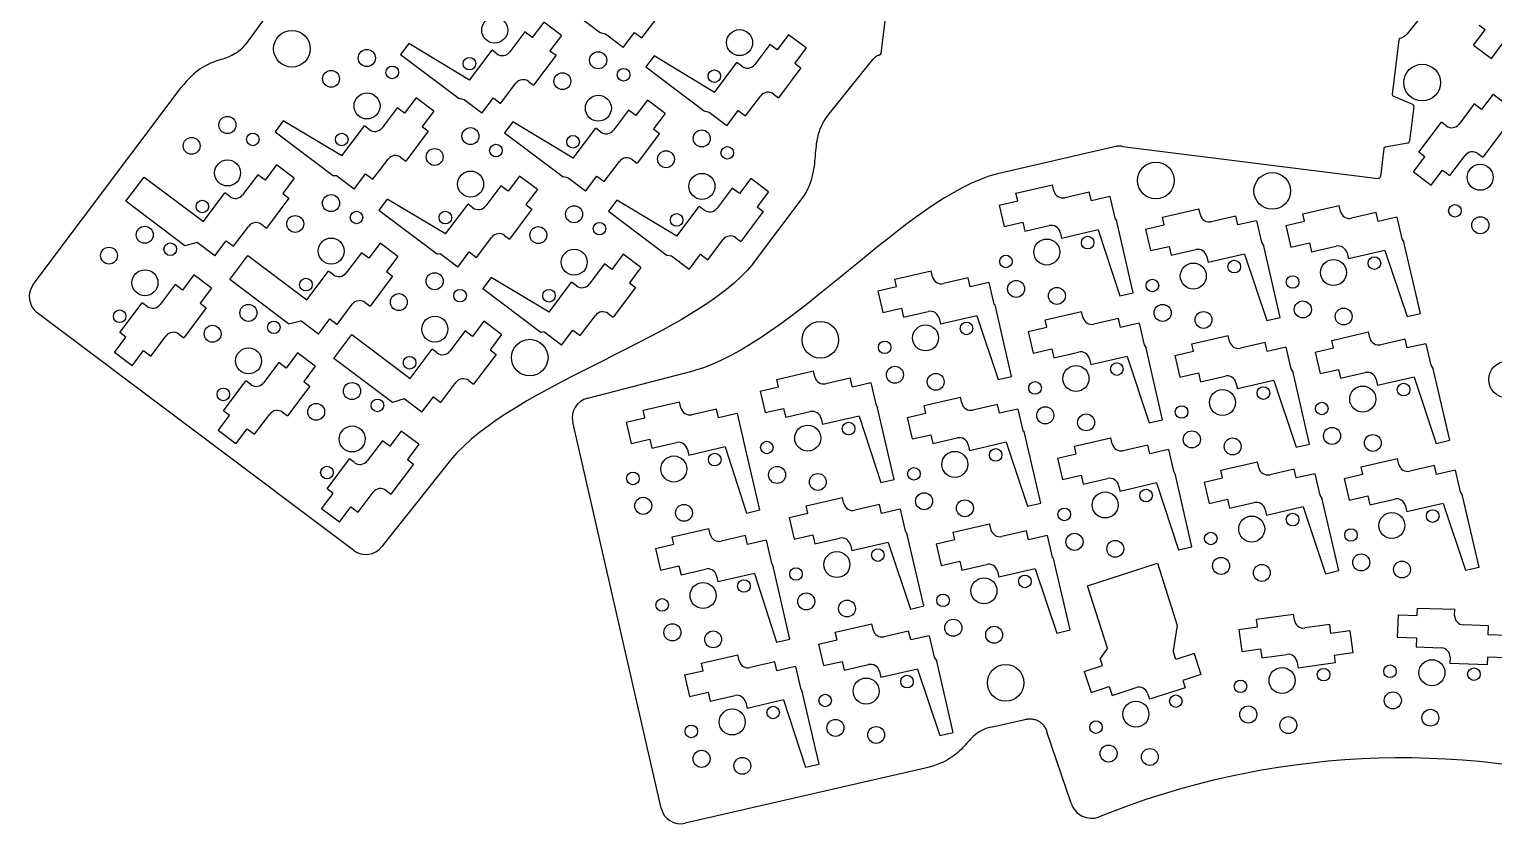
# Model space of a CAD drawing. Extents: x 3 to 294, y -207 to -4.
# Drawn here: x 2.9 to 194.7, y -207.2 to -103.1 of the extents above; entities that cross this region are included whole.
import ezdxf

# ---------------------------------------------------------------- set-up
doc = ezdxf.new("R2010")
doc.units = 0
doc.layers.add('BLACK', color=7, linetype='CONTINUOUS')

msp = doc.modelspace()

# ---------------------------------------------------------------- linework, layer by layer
at = {"layer": 'BLACK', "linetype": 'CONTINUOUS'}
for p, q in [((70.0562, -97.7973), (77.7248, -103.574)), ((189.104, -96.5934), (183.396, -103.705)), ((114.474, -106.292), (115.336, -99.1376)), ((33.9071, -101.419), (31.1722, -105.103)), ((83.1325, -104.252), (85.1185, -101.617)), ((67.8039, -103.47), (65.8179, -106.105)), ((68.7623, -104.192), (67.8039, -103.47)), ((70.2668, -102.195), (68.7623, -104.192)), ((72.5829, -103.941), (70.2668, -102.195)), ((78.3536, -103.782), (77.7248, -103.574)), ((80.6696, -105.527), (82.1742, -103.53)), ((82.1742, -103.53), (83.1325, -104.252)), ((192.107, -105.219), (193.611, -103.222)), ((193.611, -103.222), (192.813, -102.62)), ((30.9575, -105.362), (30.741, -105.595)), ((31.1722, -105.103), (30.9575, -105.362)), ((52.6006, -104.977), (51.5156, -106.415)), ((60.5496, -109.773), (52.6006, -104.977)), ((72.5829, -103.941), (71.0783, -105.937)), ((80.6696, -105.527), (78.3536, -103.782)), ((99.8906, -105.11), (97.9046, -107.746)), ((100.849, -105.833), (99.8906, -105.11)), ((102.354, -103.836), (100.849, -105.833)), ((104.67, -105.581), (102.354, -103.836)), ((182.302, -104.508), (181.44, -111.662)), ((182.539, -104.273), (182.634, -104.247)), ((182.634, -104.247), (182.724, -104.215)), ((182.724, -104.215), (182.81, -104.177)), ((182.81, -104.177), (182.891, -104.135)), ((182.891, -104.135), (182.967, -104.09)), ((182.967, -104.09), (183.037, -104.042)), ((183.037, -104.042), (183.102, -103.994)), ((183.102, -103.994), (183.161, -103.945)), ((183.161, -103.945), (183.214, -103.898)), ((183.214, -103.898), (183.261, -103.854)), ((183.261, -103.854), (183.301, -103.813)), ((183.301, -103.813), (183.348, -103.761)), ((183.348, -103.761), (183.387, -103.716)), ((183.387, -103.716), (183.396, -103.705)), ((192.107, -105.219), (194.423, -106.964)), ((194.423, -106.964), (195.927, -104.967)), ((27.1947, -107.366), (26.9323, -107.464)), ((27.4532, -107.276), (27.1947, -107.366)), ((27.7079, -107.19), (27.4532, -107.276)), ((27.9591, -107.108), (27.7079, -107.19)), ((28.2068, -107.026), (27.9591, -107.108)), ((28.4512, -106.944), (28.2068, -107.026)), ((28.6924, -106.858), (28.4512, -106.944)), ((28.9305, -106.767), (28.6924, -106.858)), ((29.1657, -106.668), (28.9305, -106.767)), ((29.3981, -106.56), (29.1657, -106.668)), ((29.6278, -106.44), (29.3981, -106.56)), ((29.855, -106.307), (29.6278, -106.44)), ((30.0797, -106.158), (29.855, -106.307)), ((30.3023, -105.991), (30.0797, -106.158)), ((30.5226, -105.804), (30.3023, -105.991)), ((30.741, -105.595), (30.5226, -105.804)), ((51.5156, -106.415), (59.1843, -112.192)), ((60.5496, -109.773), (63.4985, -105.86)), ((64.1374, -106.341), (63.4985, -105.86)), ((71.877, -106.539), (68.9281, -110.452)), ((71.0783, -105.937), (71.877, -106.539)), ((84.7285, -106.619), (83.6435, -108.057)), ((92.6363, -111.414), (84.7285, -106.619)), ((104.67, -105.581), (103.165, -107.578)), ((107.672, -114.207), (113.381, -107.095)), ((113.39, -107.084), (113.381, -107.095)), ((113.428, -107.039), (113.39, -107.084)), ((113.475, -106.987), (113.428, -107.039)), ((113.516, -106.946), (113.475, -106.987)), ((113.562, -106.902), (113.516, -106.946)), ((113.615, -106.855), (113.562, -106.902)), ((113.674, -106.806), (113.615, -106.855)), ((113.739, -106.758), (113.674, -106.806)), ((113.81, -106.71), (113.739, -106.758)), ((113.886, -106.665), (113.81, -106.71)), ((113.966, -106.623), (113.886, -106.665)), ((114.052, -106.585), (113.966, -106.623)), ((114.142, -106.553), (114.052, -106.585)), ((114.237, -106.527), (114.142, -106.553)), ((24.0673, -109.299), (23.7538, -109.614)), ((24.3756, -109.014), (24.0673, -109.299)), ((24.6786, -108.758), (24.3756, -109.014)), ((24.9766, -108.527), (24.6786, -108.758)), ((25.2697, -108.32), (24.9766, -108.527)), ((25.558, -108.135), (25.2697, -108.32)), ((25.8416, -107.97), (25.558, -108.135)), ((26.1208, -107.822), (25.8416, -107.97)), ((26.3955, -107.69), (26.1208, -107.822)), ((26.666, -107.571), (26.3955, -107.69)), ((26.9323, -107.464), (26.666, -107.571)), ((83.6435, -108.057), (91.3121, -113.834)), ((92.6363, -111.414), (95.5852, -107.501)), ((96.2241, -107.982), (95.5852, -107.501)), ((103.964, -108.18), (101.015, -112.093)), ((103.165, -107.578), (103.964, -108.18)), ((3.3898, -136.573), (22.7799, -110.762)), ((23.1102, -110.344), (22.7799, -110.762)), ((23.4348, -109.962), (23.1102, -110.344)), ((23.7538, -109.614), (23.4348, -109.962)), ((64.6226, -112.842), (66.6086, -110.207)), ((68.2892, -109.971), (68.9281, -110.452)), ((53.5348, -112.125), (52.0303, -114.122)), ((55.8508, -113.87), (53.5348, -112.125)), ((59.8437, -112.372), (59.1843, -112.192)), ((62.1597, -114.117), (59.8437, -112.372)), ((62.1597, -114.117), (63.6643, -112.12)), ((63.6643, -112.12), (64.6226, -112.842)), ((83.8436, -112.426), (82.3391, -114.423)), ((86.1597, -114.171), (83.8436, -112.426)), ((96.7093, -114.483), (98.6953, -111.848)), ((100.376, -111.612), (101.015, -112.093)), ((184.135, -112.994), (181.563, -111.869)), ((192.18, -112.912), (190.194, -115.547)), ((193.138, -113.634), (192.18, -112.912)), ((194.642, -111.637), (193.138, -113.634)), ((194.642, -111.637), (196.959, -113.382)), ((36.1422, -115.118), (35.0572, -116.556)), ((43.8176, -119.703), (36.1422, -115.118)), ((51.0719, -113.399), (49.0859, -116.035)), ((52.0303, -114.122), (51.0719, -113.399)), ((55.8508, -113.87), (54.3463, -115.867)), ((81.3807, -113.701), (79.3947, -116.336)), ((82.3391, -114.423), (81.3807, -113.701)), ((86.1597, -114.171), (84.6551, -116.168)), ((91.9304, -114.012), (91.3121, -113.834)), ((94.2464, -115.758), (91.9304, -114.012)), ((94.2464, -115.758), (95.751, -113.761)), ((95.751, -113.761), (96.7093, -114.483)), ((106.977, -115.199), (107.181, -114.871)), ((107.181, -114.871), (107.413, -114.54)), ((107.413, -114.54), (107.672, -114.207)), ((184.28, -113.24), (183.714, -117.786)), ((35.0572, -116.556), (42.7259, -122.333)), ((43.8176, -119.703), (46.7665, -115.79)), ((47.4054, -116.271), (46.7665, -115.79)), ((55.1449, -116.469), (52.196, -120.382)), ((54.3463, -115.867), (55.1449, -116.469)), ((66.2298, -115.252), (65.1448, -116.69)), ((65.1448, -116.69), (72.8135, -122.467)), ((74.1264, -120.004), (66.2298, -115.252)), ((74.1264, -120.004), (77.0753, -116.091)), ((77.7142, -116.572), (77.0753, -116.091)), ((85.4538, -116.77), (82.5049, -120.683)), ((84.6551, -116.168), (85.4538, -116.77)), ((106.203, -117.14), (106.287, -116.818)), ((106.287, -116.818), (106.387, -116.497)), ((106.387, -116.497), (106.503, -116.174)), ((106.503, -116.174), (106.64, -115.851)), ((106.64, -115.851), (106.797, -115.526)), ((106.797, -115.526), (106.977, -115.199)), ((184.925, -119.215), (187.874, -115.302)), ((188.513, -115.783), (187.874, -115.302)), ((196.253, -115.981), (193.304, -119.894)), ((105.918, -119.076), (105.948, -118.751)), ((105.948, -118.751), (105.983, -118.427)), ((105.983, -118.427), (106.024, -118.104)), ((106.024, -118.104), (106.073, -117.782)), ((106.073, -117.782), (106.132, -117.461)), ((106.132, -117.461), (106.203, -117.14)), ((145.236, -118.491), (129.707, -122.051)), ((145.27, -118.483), (145.236, -118.491)), ((145.332, -118.469), (145.27, -118.483)), ((145.387, -118.457), (145.332, -118.469)), ((145.436, -118.447), (145.387, -118.457)), ((145.502, -118.436), (145.436, -118.447)), ((145.562, -118.428), (145.502, -118.436)), ((145.621, -118.424), (145.562, -118.428)), ((145.682, -118.424), (145.621, -118.424)), ((145.749, -118.428), (145.682, -118.424)), ((145.8, -118.432), (145.749, -118.428)), ((145.857, -118.438), (145.8, -118.432)), ((145.921, -118.446), (145.857, -118.438)), ((145.994, -118.455), (145.921, -118.446)), ((146.076, -118.465), (145.994, -118.455)), ((146.076, -118.465), (156.22, -119.732)), ((180.335, -118.761), (179.898, -122.393)), ((183.481, -118.033), (180.513, -118.564)), ((47.8906, -122.772), (49.8766, -120.137)), ((51.5571, -119.9), (52.196, -120.382)), ((78.1994, -123.073), (80.1854, -120.438)), ((81.866, -120.202), (82.5049, -120.683)), ((105.722, -121.075), (105.766, -120.735)), ((105.766, -120.735), (105.802, -120.398)), ((105.802, -120.398), (105.834, -120.064)), ((105.834, -120.064), (105.863, -119.732)), ((105.863, -119.732), (105.89, -119.403)), ((105.89, -119.403), (105.918, -119.076)), ((156.22, -119.732), (171.924, -121.696)), ((184.219, -121.814), (185.724, -119.817)), ((185.724, -119.817), (184.925, -119.215)), ((188.998, -122.284), (190.984, -119.649)), ((192.665, -119.413), (193.304, -119.894)), ((15.5223, -125.655), (17.9193, -122.511)), ((17.9193, -122.511), (25.6702, -128.316)), ((32.8041, -122.172), (30.8181, -124.808)), ((33.7625, -122.894), (32.8041, -122.172)), ((35.267, -120.898), (33.7625, -122.894)), ((37.5831, -122.643), (35.267, -120.898)), ((37.5831, -122.643), (36.0785, -124.64)), ((43.1117, -122.301), (42.7259, -122.333)), ((45.4277, -124.047), (43.1117, -122.301)), ((45.4277, -124.047), (46.9322, -122.05)), ((46.9322, -122.05), (47.8906, -122.772)), ((67.1116, -122.356), (65.6071, -124.352)), ((69.4276, -124.101), (67.1116, -122.356)), ((73.4205, -122.602), (72.8135, -122.467)), ((75.7365, -124.348), (73.4205, -122.602)), ((75.7365, -124.348), (77.2411, -122.351)), ((77.2411, -122.351), (78.1994, -123.073)), ((97.4204, -122.657), (95.9159, -124.654)), ((99.7365, -124.402), (97.4204, -122.657)), ((105.339, -122.836), (105.444, -122.475)), ((105.444, -122.475), (105.533, -122.118)), ((105.533, -122.118), (105.608, -121.766)), ((105.608, -121.766), (105.67, -121.419)), ((105.67, -121.419), (105.722, -121.075)), ((127.471, -122.787), (126.324, -123.284)), ((128.599, -122.374), (127.471, -122.787)), ((129.707, -122.051), (128.599, -122.374)), ((171.924, -121.696), (179.59, -122.651)), ((184.219, -121.814), (186.535, -123.559)), ((186.535, -123.559), (188.04, -121.562)), ((188.04, -121.562), (188.998, -122.284)), ((25.6702, -128.316), (28.4987, -124.562)), ((29.1376, -125.044), (28.4987, -124.562)), ((36.0785, -124.64), (36.8772, -125.241)), ((64.6487, -123.63), (62.6627, -126.266)), ((65.6071, -124.352), (64.6487, -123.63)), ((69.4276, -124.101), (67.9231, -126.098)), ((94.9575, -123.931), (92.9715, -126.567)), ((95.9159, -124.654), (94.9575, -123.931)), ((99.7365, -124.402), (98.2319, -126.399)), ((104.508, -124.725), (104.721, -124.335)), ((104.721, -124.335), (104.909, -123.952)), ((104.909, -123.952), (105.073, -123.574)), ((105.073, -123.574), (105.216, -123.202)), ((105.216, -123.202), (105.339, -122.836)), ((123.977, -124.507), (122.779, -125.221)), ((125.159, -123.86), (123.977, -124.507)), ((126.324, -123.284), (125.159, -123.86)), ((132.142, -124.609), (136.917, -123.507)), ((132.367, -125.583), (132.142, -124.609)), ((137.097, -124.286), (136.917, -123.507)), ((141.751, -124.443), (138.536, -125.185)), ((142.021, -125.612), (141.751, -124.443)), ((23.2613, -131.486), (15.5223, -125.655)), ((36.8772, -125.241), (33.9283, -129.155)), ((49.7646, -125.386), (48.6796, -126.824)), ((57.3944, -129.934), (49.7646, -125.386)), ((57.3944, -129.934), (60.3433, -126.02)), ((60.9822, -126.502), (60.3433, -126.02)), ((67.9231, -126.098), (68.7217, -126.699)), ((79.8449, -125.527), (78.7599, -126.965)), ((87.7032, -130.235), (79.8449, -125.527)), ((87.7032, -130.235), (90.6521, -126.322)), ((91.291, -126.803), (90.6521, -126.322)), ((97.7285, -133.78), (104.268, -125.122)), ((98.2319, -126.399), (99.0306, -127.001)), ((104.268, -125.122), (104.508, -124.725)), ((121.567, -125.995), (120.342, -126.824)), ((122.779, -125.221), (121.567, -125.995)), ((129.931, -126.146), (132.367, -125.583)), ((129.931, -126.146), (130.584, -128.971)), ((144.457, -125.05), (142.021, -125.612)), ((144.457, -125.05), (145.109, -127.876)), ((169.711, -127.301), (174.485, -126.198)), ((174.665, -126.978), (174.485, -126.198)), ((48.6796, -126.824), (56.3483, -132.601)), ((68.7217, -126.699), (65.7728, -130.613)), ((78.7599, -126.965), (86.4285, -132.742)), ((99.0306, -127.001), (96.0817, -130.914)), ((119.105, -127.702), (117.856, -128.622)), ((120.342, -126.824), (119.105, -127.702)), ((130.584, -128.971), (133.019, -128.409)), ((133.019, -128.409), (133.289, -129.578)), ((145.109, -127.876), (145.336, -128.283)), ((147.497, -137.638), (145.336, -128.283)), ((151.342, -127.756), (156.117, -126.654)), ((151.567, -128.731), (151.342, -127.756)), ((156.297, -127.434), (156.117, -126.654)), ((160.951, -127.591), (157.736, -128.333)), ((161.221, -128.76), (160.951, -127.591)), ((163.657, -128.198), (161.221, -128.76)), ((163.657, -128.198), (164.31, -131.023)), ((167.5, -128.837), (169.936, -128.275)), ((169.936, -128.275), (169.711, -127.301)), ((179.32, -127.135), (176.104, -127.877)), ((179.59, -128.304), (179.32, -127.135)), ((182.026, -127.742), (179.59, -128.304)), ((182.026, -127.742), (182.678, -130.567)), ((29.6228, -131.545), (31.6088, -128.909)), ((33.2894, -128.673), (33.9283, -129.155)), ((61.4674, -133.003), (63.4534, -130.368)), ((65.1339, -130.131), (65.7728, -130.613)), ((95.4428, -130.432), (96.0817, -130.914)), ((116.598, -129.58), (115.332, -130.568)), ((117.856, -128.622), (116.598, -129.58)), ((133.289, -129.578), (136.505, -128.836)), ((137.944, -129.735), (138.124, -130.515)), ((142.898, -129.412), (138.124, -130.515)), ((142.898, -129.412), (145.741, -138.042)), ((149.131, -129.293), (151.567, -128.731)), ((149.131, -129.293), (149.784, -132.119)), ((167.5, -128.837), (168.152, -131.663)), ((24.8439, -131.074), (23.2613, -131.486)), ((27.1599, -132.819), (24.8439, -131.074)), ((27.1599, -132.819), (28.6645, -130.823)), ((28.6645, -130.823), (29.6228, -131.545)), ((48.8438, -131.129), (47.3393, -133.125)), ((51.1599, -132.874), (48.8438, -131.129)), ((59.0045, -134.277), (60.509, -132.281)), ((60.509, -132.281), (61.4674, -133.003)), ((91.7762, -133.304), (93.7622, -130.669)), ((114.058, -131.582), (112.777, -132.615)), ((115.332, -130.568), (114.058, -131.582)), ((149.784, -132.119), (152.22, -131.556)), ((152.22, -131.556), (152.49, -132.726)), ((152.49, -132.726), (155.705, -131.983)), ((164.31, -131.023), (164.595, -131.513)), ((166.757, -140.867), (164.595, -131.513)), ((168.152, -131.663), (170.588, -131.101)), ((170.588, -131.101), (170.858, -132.27)), ((170.858, -132.27), (174.073, -131.528)), ((180.467, -132.104), (175.693, -133.206)), ((180.467, -132.104), (183.382, -140.759)), ((182.678, -130.567), (182.976, -131)), ((185.138, -140.354), (182.976, -131)), ((29.1272, -135.912), (31.5154, -132.774)), ((31.5154, -132.774), (39.247, -138.547)), ((46.3809, -132.403), (44.3949, -135.039)), ((47.3393, -133.125), (46.3809, -132.403)), ((51.1599, -132.874), (49.6553, -134.87)), ((56.6885, -132.532), (56.3483, -132.601)), ((59.0045, -134.277), (56.6885, -132.532)), ((78.2255, -133.861), (76.2395, -136.497)), ((79.1839, -134.583), (78.2255, -133.861)), ((80.6884, -132.587), (79.1839, -134.583)), ((83.0044, -134.332), (80.6884, -132.587)), ((86.9973, -132.833), (86.4285, -132.742)), ((89.3133, -134.579), (86.9973, -132.833)), ((89.3133, -134.579), (90.8179, -132.582)), ((90.8179, -132.582), (91.7762, -133.304)), ((97.7285, -133.78), (96.9826, -134.66)), ((111.492, -133.662), (110.203, -134.716)), ((112.777, -132.615), (111.492, -133.662)), ((157.144, -132.883), (157.324, -133.662)), ((162.099, -132.56), (157.324, -133.662)), ((162.099, -132.56), (165.001, -141.271)), ((175.513, -132.427), (175.693, -133.206)), ((24.4394, -135.277), (22.9349, -137.274)), ((26.7555, -137.023), (24.4394, -135.277)), ((36.8255, -141.711), (29.1272, -135.912)), ((39.247, -138.547), (42.0755, -134.793)), ((42.7144, -135.275), (42.0755, -134.793)), ((50.454, -135.472), (47.5051, -139.386)), ((49.6553, -134.87), (50.454, -135.472)), ((63.3592, -135.639), (62.2742, -137.077)), ((70.9712, -140.165), (63.3592, -135.639)), ((83.0044, -134.332), (81.4999, -136.329)), ((96.1463, -135.523), (95.2256, -136.369)), ((96.9826, -134.66), (96.1463, -135.523)), ((108.912, -135.772), (107.618, -136.824)), ((110.203, -134.716), (108.912, -135.772)), ((116.265, -135.855), (121.04, -134.752)), ((116.49, -136.829), (116.265, -135.855)), ((121.22, -135.532), (121.04, -134.752)), ((125.874, -135.689), (122.659, -136.431)), ((126.144, -136.858), (125.874, -135.689)), ((21.9765, -136.552), (19.9905, -139.187)), ((22.9349, -137.274), (21.9765, -136.552)), ((26.7555, -137.023), (25.2509, -139.019)), ((62.2742, -137.077), (69.9429, -142.854)), ((70.9712, -140.165), (73.9201, -136.251)), ((74.559, -136.733), (73.9201, -136.251)), ((82.2985, -136.93), (79.3496, -140.844)), ((81.4999, -136.329), (82.2985, -136.93)), ((93.1539, -138.015), (92.0146, -138.819)), ((94.2261, -137.199), (93.1539, -138.015)), ((95.2256, -136.369), (94.2261, -137.199)), ((106.325, -137.866), (105.033, -138.892)), ((107.618, -136.824), (106.325, -137.866)), ((114.054, -137.391), (116.49, -136.829)), ((114.054, -137.391), (114.707, -140.217)), ((128.58, -136.296), (126.144, -136.858)), ((128.58, -136.296), (129.233, -139.121)), ((145.741, -138.042), (147.497, -137.638)), ((14.7222, -142.855), (17.6711, -138.942)), ((18.31, -139.423), (17.6711, -138.942)), ((26.0496, -139.621), (23.1007, -143.534)), ((25.2509, -139.019), (26.0496, -139.621)), ((43.1996, -141.776), (45.1856, -139.14)), ((46.8662, -138.904), (47.5051, -139.386)), ((90.8143, -139.611), (89.5586, -140.393)), ((92.0146, -138.819), (90.8143, -139.611)), ((103.742, -139.896), (102.455, -140.872)), ((105.033, -138.892), (103.742, -139.896)), ((114.707, -140.217), (117.143, -139.655)), ((117.143, -139.655), (117.413, -140.824)), ((129.233, -139.121), (129.393, -139.231)), ((131.554, -148.585), (129.393, -139.231)), ((45.3693, -171.383), (3.9087, -140.249)), ((36.8255, -141.711), (38.4207, -141.305)), ((40.7367, -143.05), (38.4207, -141.305)), ((40.7367, -143.05), (42.2413, -141.054)), ((42.2413, -141.054), (43.1996, -141.776)), ((62.4206, -141.359), (60.9161, -143.356)), ((64.7367, -143.105), (62.4206, -141.359)), ((75.0442, -143.234), (77.0302, -140.598)), ((78.7107, -140.362), (79.3496, -140.844)), ((86.9049, -141.933), (85.5185, -142.693)), ((88.2536, -141.167), (86.9049, -141.933)), ((89.5586, -140.393), (88.2536, -141.167)), ((101.172, -141.815), (99.8948, -142.718)), ((102.455, -140.872), (101.172, -141.815)), ((117.413, -140.824), (120.628, -140.082)), ((122.067, -140.981), (122.247, -141.76)), ((127.022, -140.658), (122.247, -141.76)), ((127.022, -140.658), (129.798, -148.99)), ((135.966, -141.173), (140.741, -140.071)), ((136.191, -142.148), (135.966, -141.173)), ((140.921, -140.85), (140.741, -140.071)), ((145.575, -141.007), (142.36, -141.75)), ((145.845, -142.177), (145.575, -141.007)), ((148.281, -141.614), (145.845, -142.177)), ((148.281, -141.614), (148.934, -144.44)), ((165.001, -141.271), (166.757, -140.867)), ((183.382, -140.759), (185.138, -140.354)), ((14.0163, -145.454), (15.5208, -143.457)), ((15.5208, -143.457), (14.7222, -142.855)), ((18.7952, -145.925), (20.7812, -143.289)), ((22.4618, -143.053), (23.1007, -143.534)), ((42.7671, -146.231), (45.1308, -143.114)), ((45.1308, -143.114), (52.7636, -148.858)), ((59.9577, -142.634), (57.9717, -145.269)), ((60.9161, -143.356), (59.9577, -142.634)), ((64.7367, -143.105), (63.2321, -145.101)), ((70.2653, -142.763), (69.9429, -142.854)), ((72.5813, -144.508), (70.2653, -142.763)), ((72.5813, -144.508), (74.0858, -142.512)), ((74.0858, -142.512), (75.0442, -143.234)), ((84.1003, -143.448), (82.656, -144.199)), ((85.5185, -142.693), (84.1003, -143.448)), ((98.6244, -143.577), (97.3619, -144.384)), ((99.8948, -142.718), (98.6244, -143.577)), ((133.755, -142.71), (136.191, -142.148)), ((133.755, -142.71), (134.408, -145.536)), ((155.167, -144.321), (159.941, -143.218)), ((160.121, -143.998), (159.941, -143.218)), ((173.535, -143.865), (178.309, -142.763)), ((173.76, -144.839), (173.535, -143.865)), ((178.489, -143.542), (178.309, -142.763)), ((183.144, -143.699), (179.929, -144.442)), ((183.414, -144.868), (183.144, -143.699)), ((16.3323, -147.199), (14.0163, -145.454)), ((16.3323, -147.199), (17.8369, -145.202)), ((17.8369, -145.202), (18.7952, -145.925)), ((38.0162, -145.508), (36.5117, -147.505)), ((40.3323, -147.254), (38.0162, -145.508)), ((52.7636, -148.858), (55.6523, -145.024)), ((56.2912, -145.506), (55.6523, -145.024)), ((64.0308, -145.703), (61.0819, -149.616)), ((63.2321, -145.101), (64.0308, -145.703)), ((79.7126, -145.697), (78.2252, -146.446)), ((81.1914, -144.948), (79.7126, -145.697)), ((82.656, -144.199), (81.1914, -144.948)), ((94.8657, -145.821), (93.6342, -146.439)), ((96.1087, -145.134), (94.8657, -145.821)), ((97.3619, -144.384), (96.1087, -145.134)), ((134.408, -145.536), (136.844, -144.973)), ((136.844, -144.973), (137.114, -146.142)), ((137.114, -146.142), (140.329, -145.4)), ((148.934, -144.44), (149.184, -144.9)), ((151.346, -154.255), (149.184, -144.9)), ((152.956, -145.857), (155.392, -145.295)), ((155.392, -145.295), (155.167, -144.321)), ((164.776, -144.155), (161.56, -144.897)), ((165.046, -145.324), (164.776, -144.155)), ((167.481, -144.762), (165.046, -145.324)), ((167.481, -144.762), (168.134, -147.587)), ((171.324, -145.402), (173.76, -144.839)), ((171.324, -145.402), (171.976, -148.227)), ((185.85, -144.306), (183.414, -144.868)), ((185.85, -144.306), (186.502, -147.132)), ((35.5533, -146.783), (33.5673, -149.418)), ((36.5117, -147.505), (35.5533, -146.783)), ((40.3323, -147.254), (38.8277, -149.25)), ((50.4359, -152.009), (42.7671, -146.231)), ((76.7352, -147.196), (75.2484, -147.95)), ((78.2252, -146.446), (76.7352, -147.196)), ((91.2105, -147.446), (90.0207, -147.823)), ((92.4154, -146.983), (91.2105, -147.446)), ((93.6342, -146.439), (92.4154, -146.983)), ((141.768, -146.299), (141.948, -147.079)), ((146.723, -145.977), (141.948, -147.079)), ((146.723, -145.977), (149.59, -154.659)), ((152.956, -145.857), (153.608, -148.683)), ((168.134, -147.587), (168.442, -148.098)), ((171.976, -148.227), (174.412, -147.665)), ((174.412, -147.665), (174.682, -148.834)), ((186.502, -147.132), (186.808, -147.603)), ((188.97, -156.957), (186.808, -147.603)), ((28.299, -153.086), (31.2479, -149.173)), ((31.8868, -149.654), (31.2479, -149.173)), ((38.8277, -149.25), (39.6264, -149.852)), ((56.7764, -152.007), (58.7624, -149.371)), ((60.443, -149.135), (61.0819, -149.616)), ((72.3077, -149.471), (70.8655, -150.242)), ((73.7706, -148.708), (72.3077, -149.471)), ((75.2484, -147.95), (73.7706, -148.708)), ((76.0275, -151.441), (90.0207, -147.823)), ((100.821, -148.975), (105.595, -147.873)), ((101.046, -149.949), (100.821, -148.975)), ((105.775, -148.652), (105.595, -147.873)), ((110.43, -148.809), (107.215, -149.551)), ((110.7, -149.978), (110.43, -148.809)), ((113.136, -149.416), (110.7, -149.978)), ((113.136, -149.416), (113.788, -152.242)), ((129.798, -148.99), (131.554, -148.585)), ((153.608, -148.683), (156.044, -148.121)), ((156.044, -148.121), (156.314, -149.29)), ((156.314, -149.29), (159.529, -148.548)), ((160.968, -149.447), (161.148, -150.226)), ((165.923, -149.124), (161.148, -150.226)), ((165.923, -149.124), (168.847, -157.857)), ((170.603, -157.453), (168.442, -148.098)), ((174.682, -148.834), (177.898, -148.092)), ((179.337, -148.991), (179.517, -149.771)), ((184.291, -148.668), (179.517, -149.771)), ((184.291, -148.668), (187.214, -157.361)), ((39.6264, -149.852), (36.6775, -153.765)), ((51.9975, -151.536), (50.4359, -152.009)), ((54.3135, -153.281), (51.9975, -151.536)), ((54.3135, -153.281), (55.8181, -151.285)), ((55.8181, -151.285), (56.7764, -152.007)), ((69.45, -151.02), (68.0668, -151.809)), ((70.8655, -150.242), (69.45, -151.02)), ((98.61, -150.512), (101.046, -149.949)), ((98.61, -150.512), (99.2623, -153.337)), ((120.09, -152.419), (124.864, -151.317)), ((125.044, -152.096), (124.864, -151.317)), ((29.0976, -153.688), (28.299, -153.086)), ((36.0386, -153.284), (36.6775, -153.765)), ((65.4212, -153.42), (64.1704, -154.245)), ((66.722, -152.608), (65.4212, -153.42)), ((68.0668, -151.809), (66.722, -152.608)), ((83.2821, -153.024), (88.0565, -151.922)), ((83.507, -153.999), (83.2821, -153.024)), ((88.2365, -152.702), (88.0565, -151.922)), ((92.8911, -152.859), (89.6757, -153.601)), ((93.161, -154.028), (92.8911, -152.859)), ((95.5969, -153.465), (93.161, -154.028)), ((95.5969, -153.465), (96.2493, -156.291)), ((99.2623, -153.337), (101.698, -152.775)), ((101.698, -152.775), (101.968, -153.944)), ((101.968, -153.944), (105.184, -153.202)), ((113.788, -152.242), (114.008, -152.714)), ((116.17, -162.069), (114.008, -152.714)), ((117.879, -153.956), (120.315, -153.393)), ((120.315, -153.393), (120.09, -152.419)), ((129.699, -152.253), (126.483, -152.995)), ((129.969, -153.422), (129.699, -152.253)), ((132.404, -152.86), (129.969, -153.422)), ((132.404, -152.86), (133.057, -155.686)), ((27.5931, -155.685), (29.0976, -153.688)), ((32.372, -156.155), (34.358, -153.52)), ((62.9755, -155.084), (61.8422, -155.941)), ((64.1704, -154.245), (62.9755, -155.084)), ((85.6368, -205.128), (74.058, -154.589)), ((81.0711, -154.561), (83.507, -153.999)), ((81.0711, -154.561), (81.7235, -157.387)), ((106.623, -154.101), (106.803, -154.881)), ((111.577, -153.778), (106.803, -154.881)), ((111.577, -153.778), (114.414, -162.473)), ((117.879, -153.956), (118.531, -156.781)), ((149.59, -154.659), (151.346, -154.255)), ((29.9091, -157.43), (27.5931, -155.685)), ((29.9091, -157.43), (31.4137, -155.433)), ((31.4137, -155.433), (32.372, -156.155)), ((49.1301, -157.014), (47.1441, -159.649)), ((50.0885, -157.736), (49.1301, -157.014)), ((51.593, -155.739), (50.0885, -157.736)), ((53.9091, -157.484), (51.593, -155.739)), ((60.7764, -156.814), (59.784, -157.706)), ((61.8422, -155.941), (60.7764, -156.814)), ((81.7235, -157.387), (84.1594, -156.824)), ((84.1594, -156.824), (84.4293, -157.994)), ((84.4293, -157.994), (87.6448, -157.251)), ((96.2493, -156.291), (96.4174, -156.726)), ((98.5788, -166.081), (96.4174, -156.726)), ((118.531, -156.781), (120.967, -156.219)), ((120.967, -156.219), (121.237, -157.388)), ((121.237, -157.388), (124.452, -156.646)), ((130.846, -157.222), (126.071, -158.325)), ((130.846, -157.222), (133.636, -165.579)), ((133.057, -155.686), (133.23, -155.82)), ((135.391, -165.175), (133.23, -155.82)), ((139.79, -157.737), (144.565, -156.635)), ((144.745, -157.415), (144.565, -156.635)), ((187.214, -157.361), (188.97, -156.957)), ((53.9091, -157.484), (52.4045, -159.481)), ((58.8708, -158.619), (58.0426, -159.552)), ((59.784, -157.706), (58.8708, -158.619)), ((89.084, -158.151), (89.2639, -158.93)), ((94.0383, -157.828), (89.2639, -158.93)), ((94.0383, -157.828), (96.8231, -166.485)), ((125.891, -157.545), (126.071, -158.325)), ((137.58, -159.274), (140.015, -158.712)), ((140.015, -158.712), (139.79, -157.737)), ((149.399, -157.572), (146.184, -158.314)), ((149.669, -158.741), (149.399, -157.572)), ((152.105, -158.179), (149.669, -158.741)), ((152.105, -158.179), (152.758, -161.004)), ((168.847, -157.857), (170.603, -157.453)), ((41.8758, -163.317), (44.8247, -159.404)), ((45.4636, -159.885), (44.8247, -159.404)), ((58.0426, -159.552), (49.0457, -170.864)), ((53.2032, -160.083), (50.2543, -163.996)), ((52.4045, -159.481), (53.2032, -160.083)), ((137.58, -159.274), (138.232, -162.1)), ((152.758, -161.004), (153.023, -161.533)), ((158.991, -160.885), (163.765, -159.783)), ((159.216, -161.859), (158.991, -160.885)), ((163.945, -160.562), (163.765, -159.783)), ((168.6, -160.719), (165.384, -161.462)), ((168.87, -161.888), (168.6, -160.719)), ((177.359, -160.429), (182.134, -159.327)), ((177.584, -161.404), (177.359, -160.429)), ((182.314, -160.107), (182.134, -159.327)), ((186.968, -160.263), (183.753, -161.006)), ((187.238, -161.433), (186.968, -160.263)), ((189.674, -160.87), (187.238, -161.433)), ((189.674, -160.87), (190.326, -163.696)), ((114.414, -162.473), (116.17, -162.069)), ((138.232, -162.1), (140.668, -161.538)), ((140.668, -161.538), (140.938, -162.707)), ((140.938, -162.707), (144.153, -161.964)), ((145.592, -162.864), (145.772, -163.643)), ((150.547, -162.541), (145.772, -163.643)), ((150.547, -162.541), (153.429, -171.292)), ((155.184, -170.887), (153.023, -161.533)), ((156.78, -162.422), (159.216, -161.859)), ((156.78, -162.422), (157.432, -165.247)), ((171.306, -161.326), (168.87, -161.888)), ((171.306, -161.326), (171.958, -164.152)), ((175.148, -161.966), (177.584, -161.404)), ((175.148, -161.966), (175.801, -164.792)), ((41.1699, -165.915), (42.6744, -163.919)), ((42.6744, -163.919), (41.8758, -163.317)), ((45.9488, -166.386), (47.9348, -163.751)), ((49.6154, -163.515), (50.2543, -163.996)), ((104.645, -165.539), (109.42, -164.437)), ((109.599, -165.216), (109.42, -164.437)), ((157.432, -165.247), (159.868, -164.685)), ((159.868, -164.685), (160.138, -165.854)), ((171.958, -164.152), (172.271, -164.669)), ((174.432, -174.024), (172.271, -164.669)), ((175.801, -164.792), (178.236, -164.229)), ((178.236, -164.229), (178.506, -165.399)), ((178.506, -165.399), (181.722, -164.656)), ((190.326, -163.696), (190.653, -164.21)), ((192.814, -173.565), (190.653, -164.21)), ((43.4859, -167.661), (41.1699, -165.915)), ((43.4859, -167.661), (44.9905, -165.664)), ((44.9905, -165.664), (45.9488, -166.386)), ((96.8231, -166.485), (98.5788, -166.081)), ((102.434, -167.076), (104.87, -166.513)), ((104.87, -166.513), (104.645, -165.539)), ((114.254, -165.373), (111.039, -166.116)), ((114.524, -166.543), (114.254, -165.373)), ((116.96, -165.98), (114.524, -166.543)), ((116.96, -165.98), (117.612, -168.806)), ((133.636, -165.579), (135.391, -165.175)), ((160.138, -165.854), (163.353, -165.112)), ((164.793, -166.011), (164.973, -166.791)), ((169.747, -165.689), (164.973, -166.791)), ((169.747, -165.689), (172.677, -174.428)), ((183.161, -165.556), (183.341, -166.335)), ((188.115, -165.233), (183.341, -166.335)), ((188.115, -165.233), (191.059, -173.969)), ((87.1063, -169.589), (91.8807, -168.486)), ((92.0606, -169.266), (91.8807, -168.486)), ((102.434, -167.076), (103.086, -169.902)), ((117.612, -168.806), (117.903, -169.299)), ((123.914, -168.983), (128.688, -167.881)), ((128.868, -168.66), (128.688, -167.881)), ((133.523, -168.817), (130.307, -169.56)), ((133.793, -169.987), (133.523, -168.817)), ((84.8953, -171.125), (87.3312, -170.563)), ((87.3312, -170.563), (87.1063, -169.589)), ((96.7152, -169.423), (93.4998, -170.165)), ((96.9852, -170.592), (96.7152, -169.423)), ((99.4211, -170.03), (96.9852, -170.592)), ((99.4211, -170.03), (100.073, -172.855)), ((103.086, -169.902), (105.522, -169.339)), ((105.522, -169.339), (105.792, -170.508)), ((105.792, -170.508), (109.008, -169.766)), ((110.447, -170.665), (110.627, -171.445)), ((115.401, -170.343), (110.627, -171.445)), ((115.401, -170.343), (118.309, -179.058)), ((120.065, -178.654), (117.903, -169.299)), ((121.703, -170.52), (124.139, -169.958)), ((121.703, -170.52), (122.355, -173.346)), ((124.139, -169.958), (123.914, -168.983)), ((136.229, -169.424), (133.793, -169.987)), ((136.229, -169.424), (136.881, -172.25)), ((84.8953, -171.125), (85.5476, -173.951)), ((136.881, -172.25), (137.069, -172.442)), ((139.231, -181.796), (137.069, -172.442)), ((153.429, -171.292), (155.184, -170.887)), ((85.5476, -173.951), (87.9836, -173.389)), ((87.9836, -173.389), (88.2535, -174.558)), ((88.2535, -174.558), (91.4689, -173.816)), ((97.8625, -174.392), (93.0881, -175.494)), ((97.8625, -174.392), (100.758, -183.406)), ((100.073, -172.855), (100.352, -173.647)), ((102.514, -183.001), (100.352, -173.647)), ((122.355, -173.346), (124.791, -172.783)), ((124.791, -172.783), (125.061, -173.952)), ((125.061, -173.952), (128.276, -173.21)), ((129.716, -174.109), (129.896, -174.889)), ((134.67, -173.787), (129.896, -174.889)), ((134.67, -173.787), (137.475, -182.2)), ((141.524, -176.007), (150.671, -173.036)), ((150.671, -173.036), (153.262, -181.216)), ((172.677, -174.428), (174.432, -174.024)), ((191.059, -173.969), (192.814, -173.565)), ((92.9081, -174.715), (93.0881, -175.494)), ((144.123, -184.187), (141.524, -176.007)), ((118.309, -179.058), (120.065, -178.654)), ((163.654, -180.397), (168.507, -179.715)), ((168.618, -180.507), (168.507, -179.715)), ((182.204, -179.831), (182.103, -182.73)), ((182.204, -179.831), (184.702, -179.919)), ((184.702, -179.919), (184.737, -178.919)), ((184.737, -178.919), (189.634, -179.09)), ((189.606, -179.89), (189.634, -179.09)), ((108.469, -182.103), (113.244, -181.001)), ((108.694, -183.078), (108.469, -182.103)), ((113.424, -181.781), (113.244, -181.001)), ((118.078, -181.938), (114.863, -182.68)), ((118.348, -183.107), (118.078, -181.938)), ((137.475, -182.2), (139.231, -181.796)), ((153.262, -181.216), (152.723, -184.506)), ((161.318, -181.735), (163.794, -181.387)), ((161.318, -181.735), (161.722, -184.607)), ((163.794, -181.387), (163.654, -180.397)), ((173.241, -181.069), (169.973, -181.529)), ((173.408, -182.258), (173.241, -181.069)), ((175.884, -181.91), (173.408, -182.258)), ((175.884, -181.91), (176.288, -184.781)), ((194.062, -181.246), (190.764, -181.131)), ((194.02, -182.445), (194.062, -181.246)), ((100.758, -183.406), (102.514, -183.001)), ((106.258, -183.64), (108.694, -183.078)), ((106.258, -183.64), (106.911, -186.466)), ((120.784, -182.544), (118.348, -183.107)), ((120.784, -182.544), (121.436, -185.37)), ((144.123, -184.187), (143.165, -185.509)), ((182.103, -182.73), (184.601, -182.817)), ((184.601, -182.817), (184.559, -184.016)), ((184.559, -184.016), (187.857, -184.131)), ((196.518, -182.533), (194.02, -182.445)), ((90.9304, -186.153), (95.7048, -185.051)), ((95.8848, -185.83), (95.7048, -185.051)), ((100.539, -185.987), (97.324, -186.73)), ((100.809, -187.156), (100.539, -185.987)), ((106.911, -186.466), (109.347, -185.903)), ((109.347, -185.903), (109.617, -187.073)), ((121.436, -185.37), (121.753, -185.877)), ((123.914, -195.231), (121.753, -185.877)), ((143.474, -186.46), (143.165, -185.509)), ((153.093, -185.647), (152.723, -184.506)), ((155.471, -184.875), (153.093, -185.647)), ((155.471, -184.875), (156.367, -187.633)), ((161.722, -184.607), (164.197, -184.259)), ((164.197, -184.259), (164.364, -185.447)), ((164.364, -185.447), (167.632, -184.988)), ((168.987, -186.009), (169.099, -186.802)), ((176.288, -184.781), (173.812, -185.129)), ((173.812, -185.129), (173.951, -186.12)), ((189.015, -185.372), (188.987, -186.172)), ((193.919, -185.344), (193.884, -186.343)), ((196.417, -185.431), (193.919, -185.344)), ((88.7195, -187.69), (91.1554, -187.127)), ((88.7195, -187.69), (89.3718, -190.515)), ((91.1554, -187.127), (90.9304, -186.153)), ((103.245, -186.594), (100.809, -187.156)), ((103.245, -186.594), (103.898, -189.42)), ((109.617, -187.073), (112.832, -186.33)), ((114.271, -187.23), (114.451, -188.009)), ((119.226, -186.907), (114.451, -188.009)), ((119.226, -186.907), (122.159, -195.636)), ((141.096, -187.232), (143.474, -186.46)), ((141.096, -187.232), (141.992, -189.99)), ((156.367, -187.633), (153.99, -188.405)), ((173.951, -186.12), (169.099, -186.802)), ((193.884, -186.343), (188.987, -186.172)), ((89.3718, -190.515), (91.8077, -189.953)), ((91.8077, -189.953), (92.0777, -191.122)), ((103.898, -189.42), (104.173, -190.02)), ((141.992, -189.99), (144.37, -189.218)), ((144.37, -189.218), (144.741, -190.359)), ((144.741, -190.359), (147.879, -189.339)), ((154.299, -189.357), (149.638, -190.871)), ((153.99, -188.405), (154.299, -189.357)), ((92.0777, -191.122), (95.2931, -190.38)), ((96.7323, -191.279), (96.9122, -192.059)), ((101.687, -190.956), (96.9122, -192.059)), ((101.687, -190.956), (104.579, -199.779)), ((106.335, -199.374), (104.173, -190.02)), ((149.391, -190.11), (149.638, -190.871)), ((128.834, -194.517), (133.311, -193.517)), ((133.311, -193.517), (133.418, -193.494)), ((133.418, -193.494), (133.525, -193.474)), ((133.525, -193.474), (133.632, -193.459)), ((133.632, -193.459), (133.739, -193.447)), ((133.739, -193.447), (133.845, -193.438)), ((133.845, -193.438), (133.951, -193.434)), ((133.951, -193.434), (134.057, -193.434)), ((134.057, -193.434), (134.161, -193.439)), ((134.161, -193.439), (134.265, -193.447)), ((134.265, -193.447), (134.368, -193.46)), ((134.368, -193.46), (134.471, -193.478)), ((134.471, -193.478), (134.572, -193.5)), ((134.572, -193.5), (134.671, -193.528)), ((134.671, -193.528), (134.77, -193.56)), ((134.77, -193.56), (134.867, -193.597)), ((134.867, -193.597), (134.963, -193.64)), ((134.963, -193.64), (135.057, -193.687)), ((135.057, -193.687), (135.149, -193.741)), ((135.149, -193.741), (135.24, -193.799)), ((122.159, -195.636), (123.914, -195.231)), ((126.781, -195.545), (126.588, -195.713)), ((126.984, -195.384), (126.781, -195.545)), ((127.198, -195.23), (126.984, -195.384)), ((127.425, -195.086), (127.198, -195.23)), ((127.669, -194.95), (127.425, -195.086)), ((127.929, -194.825), (127.669, -194.95)), ((128.209, -194.711), (127.929, -194.825)), ((128.51, -194.608), (128.209, -194.711)), ((128.834, -194.517), (128.51, -194.608)), ((135.24, -193.799), (135.328, -193.864)), ((135.328, -193.864), (135.414, -193.934)), ((135.414, -193.934), (135.499, -194.01)), ((135.499, -194.01), (135.581, -194.092)), ((135.581, -194.092), (135.66, -194.181)), ((135.66, -194.181), (135.737, -194.275)), ((135.737, -194.275), (135.812, -194.376)), ((135.812, -194.376), (135.883, -194.484)), ((135.883, -194.484), (135.952, -194.598)), ((135.952, -194.598), (136.018, -194.719)), ((136.018, -194.719), (136.081, -194.847)), ((136.081, -194.847), (136.141, -194.981)), ((136.141, -194.981), (136.197, -195.123)), ((139.368, -204.487), (136.197, -195.123)), ((124.952, -197.43), (124.746, -197.629)), ((125.148, -197.23), (124.952, -197.43)), ((125.336, -197.031), (125.148, -197.23)), ((125.518, -196.833), (125.336, -197.031)), ((125.695, -196.637), (125.518, -196.833)), ((125.87, -196.444), (125.695, -196.637)), ((126.045, -196.254), (125.87, -196.444)), ((126.222, -196.068), (126.045, -196.254)), ((126.402, -195.888), (126.222, -196.068)), ((126.588, -195.713), (126.402, -195.888)), ((104.579, -199.779), (106.335, -199.374)), ((121.695, -199.459), (121.248, -199.609)), ((122.11, -199.301), (121.695, -199.459)), ((122.496, -199.135), (122.11, -199.301)), ((122.854, -198.963), (122.496, -199.135)), ((123.186, -198.784), (122.854, -198.963)), ((123.494, -198.601), (123.186, -198.784)), ((123.78, -198.412), (123.494, -198.601)), ((124.047, -198.221), (123.78, -198.412)), ((124.295, -198.026), (124.047, -198.221)), ((124.527, -197.828), (124.295, -198.026)), ((124.746, -197.629), (124.527, -197.828)), ((120.25, -199.882), (88.7843, -207.097)), ((120.767, -199.75), (120.25, -199.882)), ((121.248, -199.609), (120.767, -199.75))]:
    msp.add_line(p, q, dxfattribs=at)
at = {"layer": 'BLACK'}
for centre, radius in [((63.8444, -103.241), 1.7029), ((37.2675, -105.675), 2.4), ((95.9311, -104.881), 1.7029), ((47.0867, -106.89), 1.118), ((60.5344, -107.633), 0.8246), ((77.3955, -107.191), 1.118), ((42.4005, -109.62), 1.1045), ((50.4224, -108.778), 0.8246), ((72.7093, -109.921), 1.1045), ((80.7312, -109.079), 0.8246), ((92.6212, -109.274), 0.8246), ((185.363, -110.112), 2.4), ((47.1124, -113.17), 1.7029), ((77.4212, -113.472), 1.7029), ((28.8189, -115.663), 1.118), ((32.1546, -117.551), 0.8246), ((43.8024, -117.563), 0.8246), ((60.6635, -117.121), 1.118), ((74.1113, -117.864), 0.8246), ((90.9723, -117.422), 1.118), ((24.1327, -118.392), 1.1045), ((55.9773, -119.851), 1.1045), ((63.9992, -119.009), 0.8246), ((94.308, -119.31), 0.8246), ((28.8446, -121.943), 1.7029), ((86.2861, -120.152), 1.1045), ((150.468, -122.936), 2.4), ((192.958, -122.513), 1.7029), ((60.6892, -123.401), 1.7029), ((90.998, -123.702), 1.7029), ((165.721, -124.298), 2.4), ((25.5347, -126.336), 0.8246), ((42.3957, -125.894), 1.118), ((74.2403, -127.352), 1.118), ((189.648, -126.906), 0.8246), ((37.7095, -128.623), 1.1045), ((45.7314, -127.782), 0.8246), ((57.3792, -127.794), 0.8246), ((77.576, -129.24), 0.8246), ((87.6881, -128.095), 0.8246), ((192.984, -128.793), 1.118), ((17.9913, -130.043), 1.118), ((42.4214, -132.174), 1.7029), ((69.5541, -130.081), 1.1045), ((141.534, -131.061), 0.8246), ((13.3051, -132.772), 1.1045), ((21.327, -131.93), 0.8246), ((74.266, -133.632), 1.7029), ((136.175, -132.299), 1.7029), ((130.816, -133.536), 0.8246), ((155.376, -135.446), 1.7029), ((160.735, -134.209), 0.8246), ((173.744, -134.991), 1.7029), ((179.103, -133.753), 0.8246), ((18.017, -136.323), 1.7029), ((39.1115, -136.567), 0.8246), ((55.9725, -136.125), 1.118), ((132.158, -137.126), 1.118), ((150.017, -136.683), 0.8246), ((168.385, -136.228), 0.8246), ((51.2863, -138.854), 1.1045), ((59.3082, -138.012), 0.8246), ((70.956, -138.025), 0.8246), ((137.503, -138.047), 1.1045), ((14.7071, -140.715), 0.8246), ((31.5681, -140.274), 1.118), ((151.359, -140.274), 1.118), ((169.727, -139.818), 1.118), ((175.071, -140.739), 1.1045), ((26.8819, -143.003), 1.1045), ((34.9038, -142.161), 0.8246), ((55.9982, -142.405), 1.7029), ((106.506, -143.794), 2.4), ((120.299, -143.544), 1.7029), ((125.658, -142.307), 0.8246), ((156.703, -141.195), 1.1045), ((68.4281, -146.131), 2.4), ((31.5938, -146.554), 1.7029), ((114.94, -144.782), 0.8246), ((52.6883, -146.797), 0.8246), ((116.282, -148.372), 1.118), ((140, -148.863), 1.7029), ((145.359, -147.626), 0.8246), ((196.5, -149), 2.4), ((45.1449, -150.504), 1.118), ((121.626, -149.293), 1.1045), ((134.64, -150.1), 0.8246), ((182.927, -150.318), 0.8246), ((28.2839, -150.946), 0.8246), ((48.4806, -152.392), 0.8246), ((159.2, -152.011), 1.7029), ((164.559, -150.773), 0.8246), ((177.568, -151.555), 1.7029), ((40.4587, -153.234), 1.1045), ((135.982, -153.69), 1.118), ((153.841, -153.248), 0.8246), ((172.209, -152.792), 0.8246), ((45.1706, -156.785), 1.7029), ((104.854, -156.665), 1.7029), ((110.213, -155.427), 0.8246), ((141.327, -154.612), 1.1045), ((173.551, -156.382), 1.118), ((99.4951, -157.902), 0.8246), ((155.183, -156.838), 1.118), ((160.527, -157.759), 1.1045), ((178.895, -157.304), 1.1045), ((87.3153, -160.714), 1.7029), ((92.6743, -159.477), 0.8246), ((124.123, -160.109), 1.7029), ((129.482, -158.871), 0.8246), ((41.8607, -161.177), 0.8246), ((81.9563, -161.951), 0.8246), ((100.837, -161.492), 1.118), ((118.764, -161.346), 0.8246), ((106.181, -162.413), 1.1045), ((83.2983, -165.542), 1.118), ((120.106, -164.936), 1.118), ((125.45, -165.857), 1.1045), ((143.824, -165.427), 1.7029), ((149.183, -164.19), 0.8246), ((88.6425, -166.463), 1.1045), ((138.465, -166.665), 0.8246), ((163.024, -168.575), 1.7029), ((168.383, -167.338), 0.8246), ((181.392, -168.119), 1.7029), ((186.751, -166.882), 0.8246), ((176.033, -169.356), 0.8246), ((139.807, -170.255), 1.118), ((145.151, -171.176), 1.1045), ((157.665, -169.812), 0.8246), ((108.678, -173.229), 1.7029), ((114.037, -171.992), 0.8246), ((159.007, -173.402), 1.118), ((177.375, -172.946), 1.118), ((103.319, -174.466), 0.8246), ((164.351, -174.324), 1.1045), ((182.72, -173.868), 1.1045), ((91.1395, -177.279), 1.7029), ((96.4985, -176.041), 0.8246), ((127.947, -176.673), 1.7029), ((133.306, -175.436), 0.8246), ((85.7804, -178.516), 0.8246), ((104.661, -178.056), 1.118), ((110.006, -178.978), 1.1045), ((122.588, -177.91), 0.8246), ((87.1224, -182.106), 1.118), ((92.4667, -183.027), 1.1045), ((123.93, -181.5), 1.118), ((129.274, -182.422), 1.1045), ((186.643, -187.391), 1.7029), ((117.862, -188.556), 0.8246), ((130.79, -188.716), 2.4), ((167.002, -188.409), 1.7029), ((172.449, -187.644), 0.8246), ((181.146, -187.199), 0.8246), ((192.139, -187.583), 0.8246), ((112.502, -189.793), 1.7029), ((161.556, -189.174), 0.8246), ((181.513, -191.014), 1.118), ((100.323, -192.606), 0.8246), ((107.143, -191.03), 0.8246), ((147.853, -192.818), 1.7029), ((153.083, -191.118), 0.8246), ((162.58, -192.868), 1.118), ((94.9636, -193.843), 1.7029), ((108.485, -194.621), 1.118), ((142.622, -194.517), 0.8246), ((167.823, -194.252), 1.1045), ((186.437, -193.287), 1.1045), ((89.6046, -195.08), 0.8246), ((113.83, -195.542), 1.1045), ((90.9466, -198.67), 1.118), ((144.272, -197.977), 1.118), ((149.676, -198.429), 1.1045), ((96.2908, -199.592), 1.1045)]:
    msp.add_circle(centre, radius, dxfattribs=at)
for centre, radius, start, end in [((182.577, -104.548), 0.2777, 97.8434, 171.805), ((64.8596, -105.383), 1.2, -127, -37), ((114.199, -106.252), 0.2777, -82.1562, -8.19518), ((96.9463, -107.024), 1.2, -127, -37), ((67.567, -110.929), 1.2, 53, 143), ((99.6537, -112.57), 1.2, 53, 143), ((181.632, -111.689), 0.1931, -187.952, -110.873), ((184.041, -113.215), 0.2397, -6.03287, 66.9004), ((48.1275, -115.313), 1.2, -127, -37), ((78.4364, -115.614), 1.2, -127, -37), ((189.235, -114.825), 1.2, -127, -37), ((180.551, -118.777), 0.2163, 100.182, 175.538), ((183.442, -117.763), 0.2728, -81.7179, -4.82227), ((50.835, -120.859), 1.2, 53, 143), ((81.1438, -121.16), 1.2, 53, 143), ((191.943, -120.371), 1.2, 53, 143), ((179.615, -122.368), 0.2842, -95.0494, -5.00003), ((138.266, -124.016), 1.2, -167, -77), ((29.8598, -124.086), 1.2, -127, -37), ((61.7043, -125.544), 1.2, -127, -37), ((92.0132, -125.845), 1.2, -127, -37), ((32.5672, -129.632), 1.2, 53, 143), ((157.466, -127.164), 1.2, -167, -77), ((175.834, -126.708), 1.2, -167, -77), ((64.4118, -131.09), 1.2, 53, 143), ((94.7206, -131.391), 1.2, 53, 143), ((136.775, -130.005), 1.2, 13, 103), ((155.975, -133.153), 1.2, 13, 103), ((174.343, -132.697), 1.2, 13, 103), ((43.4366, -134.316), 1.2, -127, -37), ((122.389, -135.262), 1.2, -167, -77), ((5.4876, -138.151), 2.6255, -216.963, -126.967), ((75.2811, -135.774), 1.2, -127, -37), ((19.0322, -138.465), 1.2, -127, -37), ((46.144, -139.863), 1.2, 53, 143), ((120.898, -141.251), 1.2, 13, 103), ((77.9886, -141.321), 1.2, 53, 143), ((142.09, -140.58), 1.2, -167, -77), ((21.7396, -144.011), 1.2, 53, 143), ((179.659, -143.272), 1.2, -167, -77), ((57.0134, -144.547), 1.2, -127, -37), ((140.599, -146.569), 1.2, 13, 103), ((161.29, -143.728), 1.2, -167, -77), ((32.609, -148.696), 1.2, -127, -37), ((59.7208, -150.093), 1.2, 53, 143), ((106.945, -148.382), 1.2, -167, -77), ((159.799, -149.717), 1.2, 13, 103), ((178.168, -149.261), 1.2, 13, 103), ((76.6166, -154), 2.6255, -257.033, -167.037), ((35.3164, -154.242), 1.2, 53, 143), ((89.4057, -152.432), 1.2, -167, -77), ((105.454, -154.371), 1.2, 13, 103), ((126.213, -151.826), 1.2, -167, -77), ((87.9147, -158.421), 1.2, 13, 103), ((124.722, -157.815), 1.2, 13, 103), ((145.914, -157.145), 1.2, -167, -77), ((46.1858, -158.927), 1.2, -127, -37), ((165.114, -160.292), 1.2, -167, -77), ((183.483, -159.837), 1.2, -167, -77), ((144.423, -163.134), 1.2, 13, 103), ((48.8932, -164.473), 1.2, 53, 143), ((181.992, -165.825), 1.2, 13, 103), ((110.769, -164.946), 1.2, -167, -77), ((163.623, -166.281), 1.2, 13, 103), ((130.037, -168.39), 1.2, -167, -77), ((93.2299, -168.996), 1.2, -167, -77), ((109.278, -170.935), 1.2, 13, 103), ((46.948, -169.285), 2.6255, -126.963, -36.9674), ((91.7389, -174.985), 1.2, 13, 103), ((128.546, -174.379), 1.2, 13, 103), ((190.806, -179.932), 1.2, -182, -92), ((114.593, -181.511), 1.2, -167, -77), ((169.806, -180.34), 1.2, -172, -82), ((187.815, -185.331), 1.2, -2.00003, 88.0001), ((97.054, -185.56), 1.2, -167, -77), ((167.799, -186.176), 1.2, 8.00001, 98), ((113.102, -187.5), 1.2, 13, 103), ((148.25, -190.481), 1.2, 18, 108), ((95.563, -191.549), 1.2, 13, 103), ((182.713, -304.252), 105.701, 73.6634, 112.049), ((88.1953, -204.539), 2.6255, -167.033, -77.0367), ((142.067, -203.616), 2.8353, -162.104, -70.09)]:
    msp.add_arc(centre, radius, start, end, dxfattribs=at)

doc.saveas('drawing.dxf')
